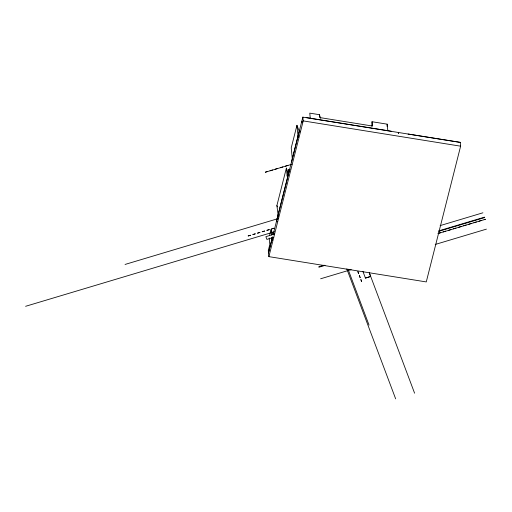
<?xml version="1.0" encoding="UTF-8"?>
<svg xmlns="http://www.w3.org/2000/svg" width="512" height="512" viewBox="0 0 512 512"><rect width="100%" height="100%" fill="white"/><g stroke="black" fill="none" stroke-linecap="round" stroke-linejoin="round"><path stroke-width="0.77" d="M371.904 126.221L372.032 121.728L387.174 124.16L387.821 130.784M387.104 126.502L387.174 124.16M299.398 131.782L296.954 125.286L291.232 147.885L292.307 158.816M278.374 217.062L276.902 205.542L286.381 168.096L287.968 172.525M269.51 235.725L271.078 229.523L272.87 234.56M287.61 177.254L287.155 175.974L288.774 169.568L290.202 169.146M268.499 252.774L272.493 236.973M273.069 234.714L273.446 233.21L273.69 234.016L273.459 233.306M300.058 131.706L299.507 130.24L291.514 161.958M268.506 252.877L272.506 237.069M273.075 234.81L302.854 117.133L460.256 142.426M408.102 134.042L460.243 142.323L460.621 146.182L426.272 281.926L268.877 256.634L303.226 120.896L302.854 117.133M265.357 172.166L267.469 171.526M270.029 170.765L272.589 169.99M275.149 169.235L277.702 168.461M280.262 167.706L282.822 166.925M285.376 166.17L287.936 165.395M290.496 164.64L291.776 164.243M265.37 172.205L291.923 164.25M125.05 264.448L278.17 218.592M25.6 306.304L274.432 231.782M274.573 233.997L265.875 236.678L266.899 239.411L273.773 237.28M440.134 225.613L482.912 212.8M318.765 266.79L324.115 265.184M438.707 230.867L484.544 217.139M318.931 267.219L325.043 265.389M438.874 231.302L484.71 217.574M438.061 233.434L440.614 232.659M443.174 231.904L445.734 231.13M448.294 230.368L450.848 229.594M453.408 228.838L455.968 228.064M458.522 227.309L461.082 226.528M463.642 225.773L466.195 224.998M468.755 224.243L471.315 223.469M473.875 222.707L476.429 221.933M478.989 221.178L481.549 220.403M484.102 219.642L485.344 219.264M438.086 233.51L485.376 219.334M320.621 278.784L351.181 269.632M435.213 244.467L486.4 229.139M365.427 278.093L370.643 276.454L365.427 278.093L362.912 271.347M320.749 118.362L319.36 114.675L309.766 113.139L310.278 118.323M306.125 117.562L391.366 131.258M303.226 120.896L460.621 146.182M369.395 272.986L414.592 393.197M369.242 272.73L370.65 276.525M301.843 121.267L302.374 122.675M301.76 121.293L302.362 122.771M300.064 131.802L299.507 130.24M298.554 137.619L298.029 136.218L296.954 125.286M347.987 269.094L369.043 325.107M346.816 268.947L395.661 398.861M276.902 205.542L277.376 206.867M272.531 240.474L271.859 237.434M398.387 132.461L398.522 133.344M398.298 132.474L398.438 133.357M372.032 121.728L372.454 126.035L319.642 117.549L319.36 114.675M289.53 169.798L276.39 221.581A2.694 2.298 -5.6 0 0 277.165 221.594M288.774 169.568L288.998 171.885M286.381 168.096L287.155 175.974M271.078 229.523L271.622 235.059M269.19 237.99L269.824 244.454L268.282 250.56L268.877 256.634M277.178 221.696A2.694 2.298 -5.6 0 1 276.403 221.677M250.541 235.245L248.205 235.949L250.541 235.245M255.219 233.843L252.883 234.547L255.219 233.843M259.898 232.442L257.555 233.146L259.898 232.442M264.576 231.04L262.234 231.744L264.576 231.04M269.254 229.638L266.912 230.342L269.254 229.638M273.933 228.237L271.59 228.941L273.933 228.237M357.907 271.667L358.65 273.651L357.907 271.667M359.398 275.635L360.147 277.619L359.398 275.635M360.89 279.603L361.638 281.587L360.89 279.603"/></g></svg>
